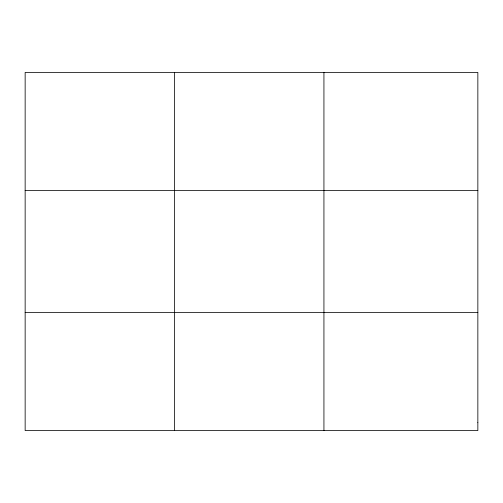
<?xml version="1.0" encoding="UTF-8"?>
<svg xmlns="http://www.w3.org/2000/svg" width="503" height="503" viewBox="0 0 503 503"><rect width="100%" height="100%" fill="white"/><g stroke="black" fill="none" stroke-linecap="round" stroke-linejoin="round"><path stroke-width="0.75" d="M174.541 430.562L174.541 72.438M323.932 430.562L323.932 72.438M25.15 190.618L477.85 190.618M25.15 312.382L477.85 312.382M477.85 422.683L477.85 430.562L25.15 430.562L25.15 72.438L477.85 72.438L477.85 422.683"/></g></svg>
